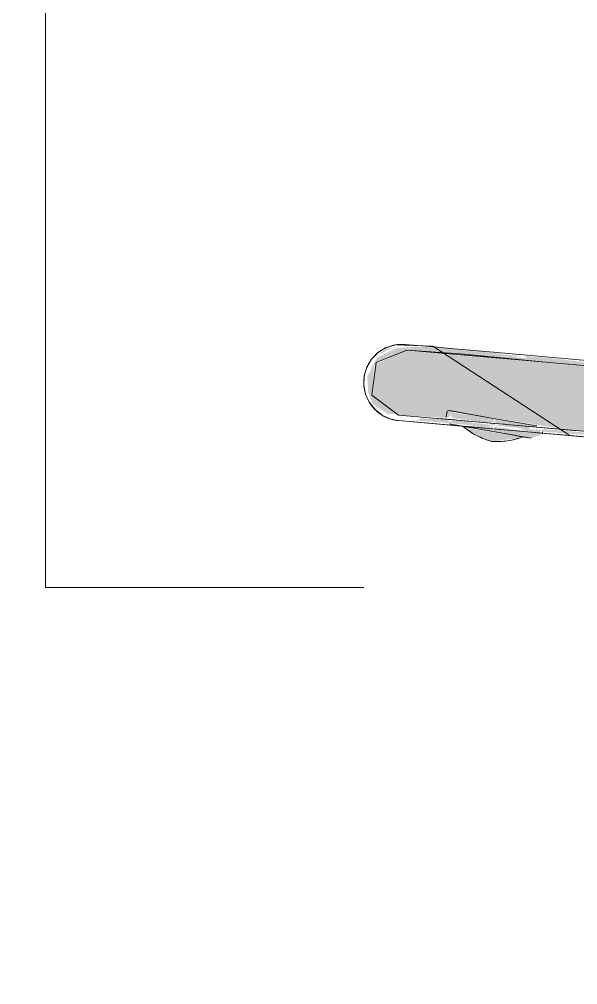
# Model space of a CAD drawing. Header units: millimetres. Extents: x 10406 to 76706, y -2377 to 12445.
# Drawn here: x 39071.6 to 39173.9, y 9100 to 9276.9 of the extents above; entities that cross this region are included whole.
import ezdxf

# ---------------------------------------------------------------- set-up
doc = ezdxf.new("R2010")
doc.units = ezdxf.units.MM
for name, color, linetype, lineweight in [('0-1', 7, 'Continuous', 9), ('A-WALL-PATT', 7, 'Continuous', 9), ('P-SANR-FIXT', 7, 'Continuous', 9), ('P-SANR-FIXT-IDEN', 7, 'Continuous', 9)]:
    doc.layers.add(name, color=color, linetype=linetype, lineweight=lineweight)
doc.layers.add('0-2', color=7, linetype='Continuous', lineweight=9, transparency=0.7)

# ---------------------------------------------------------------- blocks, each defined once
blk = doc.blocks.new('смеситель для раковины - Default-30615600-Развертка 3_02-1')
at = {"layer": '0-2'}
h = blk.add_hatch(color=256, dxfattribs=at)
h.paths.add_polyline_path([(24659.36, 9198.46), (24659.36, 9199.4), (24628.24, 9201.84), (24628.57, 9201.68), (24628.44, 9201.44), (24628.57, 9201.36), (24638.48, 9200.62), (24638.72, 9200.83), (24641.64, 9200.4), (24642.76, 9200.42), (24642.76, 9200.23), (24642.76, 9200), (24649.14, 9199.44), (24657.03, 9198.69), (24657.11, 9198.75), (24659.35, 9198.46)])
h.paths.add_polyline_path([(24654.15, 9199.03), (24653.94, 9199.31), (24654.75, 9199.29), (24654.68, 9199.11), (24654.26, 9199.04)])
h.paths.add_polyline_path([(24611.55, 9202.8), (24611.44, 9202.88), (24611.44, 9202.81)])
h.paths.add_polyline_path([(24611.53, 9202.91), (24611.39, 9203.6), (24606.2, 9203.8), (24605.92, 9203.49), (24604.98, 9203.46), (24611.44, 9202.92)])
h.paths.add_polyline_path([(24601.96, 9203.66), (24601.55, 9203.92), (24601.68, 9203.75)])
h.paths.add_polyline_path([(24597.37, 9208.01), (24597.11, 9208.01), (24597.37, 9208.01)])
h.paths.add_polyline_path([(24672.09, 9210.72), (24672.09, 9210.54), (24671.23, 9210.62)])
h.paths.add_polyline_path([(24669.1, 9211.17), (24669, 9211.42), (24669.03, 9211.18)])
h.paths.add_polyline_path([(24635.97, 9214.17), (24635.63, 9214.38), (24635.14, 9214.38)])
h.paths.add_polyline_path([(24625.25, 9215.23), (24625.95, 9214.82), (24622.83, 9215.11), (24624.02, 9215.19), (24624.41, 9215.2)])
h.paths.add_polyline_path([(24604.06, 9216.89), (24603.5, 9217.04), (24603.97, 9216.89)])
h.paths.add_polyline_path([(24598.51, 9215.16), (24597.83, 9214.56), (24598.46, 9215.1)])
h.paths.add_polyline_path([(24597.09, 9212.69), (24598.55, 9214.21), (24603.89, 9216.31), (24706.12, 9207.57), (24710.16, 9208.25), (24709.84, 9208.34), (24705.25, 9208.32), (24679.52, 9210.59), (24678.68, 9210.74), (24674.38, 9210.72), (24673.86, 9210.62), (24669.1, 9211.17), (24655.54, 9212.63), (24655.54, 9212.47), (24652.67, 9212.69), (24648.12, 9213.22), (24638.7, 9213.78), (24631.85, 9214.63), (24630.22, 9214.82), (24621.05, 9215.53), (24621.05, 9215.64), (24616.37, 9216.17), (24608.98, 9216.84), (24605.92, 9216.9), (24602.11, 9216.73), (24601.43, 9216.48), (24598.33, 9214.92), (24597.27, 9213.07)])
h.paths.add_polyline_path([(24600.29, 9204.62), (24601.13, 9204.59), (24601.96, 9204.62), (24597.37, 9208.01), (24597.83, 9213.64), (24596.51, 9211.53), (24596.69, 9208.68), (24597.54, 9206.45), (24598.3, 9205.85), (24600.29, 9204.62)])
h.paths.add_polyline_path([(24697.12, 9208.44), (24695.57, 9208.49), (24695.21, 9208.73), (24695.22, 9208.86), (24696.62, 9208.55)])
h.paths.add_polyline_path([(24700.21, 9208.39), (24702.01, 9208.24), (24700.56, 9208.36)])
h.paths.add_polyline_path([(24700.56, 9208.18), (24698.71, 9208.45), (24699.75, 9208.44), (24700.54, 9208.19)])
h.paths.add_polyline_path([(24642.2, 9213.78), (24641.3, 9213.98), (24641.9, 9213.82)])
h.paths.add_polyline_path([(24633.9, 9213.97), (24630.53, 9214.62), (24631.85, 9214.38), (24633.32, 9214.09)])
h.paths.add_polyline_path([(24618.33, 9215.84), (24613.31, 9216.27), (24617.52, 9215.92), (24617.98, 9215.88)])
h.paths.add_polyline_path([(24605.92, 9216.9), (24605.16, 9217.09), (24605.35, 9216.95)])
for points in [[(24746.74, 9100), (24747.25, 9100), (24730.6, 9209.31), (24710.34, 9206.1), (24710.23, 9207.66), (24702.19, 9207.73), (24603.5, 9216.2), (24598.1, 9213.72), (24597.56, 9207.87), (24602.5, 9204.38), (24611.32, 9203.85), (24611.43, 9204.01), (24611.71, 9204.24), (24611.71, 9204.32), (24611.94, 9204.65), (24611.79, 9204.9), (24612.98, 9204.97), (24633.16, 9201.7), (24689.18, 9196.6), (24702.42, 9193.27), (24715.07, 9186.66), (24724.82, 9177.87), (24732.36, 9165.85), (24739.14, 9142.27), (24746.67, 9100)], [(24599.7, 9216.44), (24601.39, 9217.12), (24600.02, 9216.57), (24599.73, 9216.46)], [(24619.27, 9199.57), (24624.27, 9200.14), (24625.08, 9200.4), (24614.45, 9202.05), (24616.86, 9200.55), (24619.06, 9199.66)], [(24619.85, 9202.86), (24619.62, 9202.88), (24619.84, 9202.86)], [(24624.11, 9201.76), (24623.89, 9201.81), (24623.97, 9201.78)], [(24624.47, 9202.45), (24624.09, 9202.49), (24624.39, 9202.46)]]:
    blk.add_hatch(color=256, dxfattribs=at).paths.add_polyline_path(points)
h = blk.add_hatch(color=256, dxfattribs=at)
h.paths.add_polyline_path([(24601.7, 9203.74), (24600.58, 9204.12), (24601.55, 9203.78)])
h.paths.add_polyline_path([(24600.5, 9204.42), (24599.42, 9205.07), (24600.36, 9204.48)])
h.paths.add_polyline_path([(24598.29, 9205.07), (24598.05, 9205.33), (24598.29, 9205.07)])
h.paths.add_polyline_path([(24598.57, 9215.32), (24599.27, 9215.87), (24598.65, 9215.39)])
h.paths.add_polyline_path([(24598.53, 9215.48), (24600.19, 9216.28), (24601.94, 9216.85), (24600.07, 9216.53), (24599.21, 9216.08), (24598.55, 9215.51)])
h = blk.add_hatch(color=256, dxfattribs=at)
h.paths.add_polyline_path([(24598.21, 9205.51), (24600.06, 9204.76), (24598.08, 9205.69), (24598.14, 9205.6)])
h.paths.add_polyline_path([(24600.58, 9204.12), (24600.47, 9204.4), (24600.48, 9204.17)])
h.paths.add_polyline_path([(24598.29, 9215.21), (24599.27, 9215.9), (24598.34, 9215.27)])
h.paths.add_polyline_path([(24598.77, 9215.4), (24600.19, 9216.28), (24599.27, 9215.87), (24599.01, 9215.62)])
h = blk.add_hatch(color=256, dxfattribs=at)
h.paths.add_polyline_path([(24597.34, 9206.45), (24596.65, 9207.81), (24597.25, 9206.5)])
h.paths.add_polyline_path([(24708.49, 9207.63), (24710.28, 9207.91), (24710.1, 9208.04), (24708.24, 9207.64)])
h.paths.add_polyline_path([(24710.29, 9207.66), (24713.97, 9208.05), (24710.29, 9207.67)])
h.paths.add_polyline_path([(24712.02, 9208.27), (24712.33, 9208.27), (24712.04, 9208.27)])
h.paths.add_polyline_path([(24596.05, 9211.19), (24596.28, 9212.09), (24596.05, 9211.18)])
h.paths.add_polyline_path([(24597.13, 9214.01), (24597.59, 9214.42), (24597.15, 9214.04)])
h = blk.add_hatch(color=256, dxfattribs=at)
h.paths.add_polyline_path([(24653.88, 9199.88), (24653.78, 9199.89), (24653.88, 9199.88)])
h.paths.add_polyline_path([(24611.64, 9203.58), (24611.43, 9203.6), (24611.48, 9203.59)])
h.paths.add_polyline_path([(24608.58, 9203.84), (24607.38, 9203.95), (24608.56, 9203.85)])
h.paths.add_polyline_path([(24706.73, 9207.65), (24705.25, 9207.72), (24706.52, 9207.65)])
h = blk.add_hatch(color=256, dxfattribs=at)
h.paths.add_polyline_path([(24618.93, 9202.02), (24618.1, 9202.22), (24618.62, 9202.05)])
h.paths.add_polyline_path([(24611.77, 9202.89), (24612.86, 9202.69), (24612.18, 9202.84)])
h.paths.add_polyline_path([(24618.62, 9202.18), (24618.65, 9202.34), (24619.68, 9202.55), (24615.4, 9203.02), (24614.91, 9203.29), (24611.44, 9203.31), (24611.77, 9202.89), (24617.36, 9202.34), (24618.54, 9202.19)])
h.paths.add_polyline_path([(24616.02, 9203.2), (24611.44, 9203.76), (24612.18, 9203.53), (24615.74, 9203.22)])
h = blk.add_hatch(color=256, dxfattribs=at)
h.paths.add_polyline_path([(24618.13, 9203.01), (24619.89, 9203.13), (24619.73, 9203.78), (24611.79, 9204.9), (24611.94, 9204.65), (24612.06, 9204.52), (24611.71, 9204.24), (24612.37, 9203.84), (24617.59, 9203.06)])
h.paths.add_polyline_path([(24619.79, 9202.53), (24619.65, 9202.88), (24619.12, 9202.65), (24619.73, 9202.54)])
h = blk.add_hatch(color=256, dxfattribs=at)
h.paths.add_polyline_path([(24628.46, 9201.37), (24628.29, 9201.48), (24628.39, 9201.38)])
h.paths.add_polyline_path([(24627.64, 9202.18), (24627.45, 9202.42), (24620, 9203.73), (24619.95, 9202.85), (24627.62, 9202.18)])
h.paths.add_polyline_path([(24625.92, 9201.84), (24626.65, 9202.1), (24625.41, 9202.31), (24623.08, 9202.58), (24619.8, 9202.61), (24619.89, 9202.51), (24624.89, 9201.91), (24625.79, 9201.85)])
h = blk.add_hatch(color=256, dxfattribs=at)
h.paths.add_polyline_path([(24614.3, 9202.77), (24612.63, 9203.04), (24614.1, 9202.8)])
h.paths.add_polyline_path([(24619.58, 9201.37), (24619.46, 9202.28), (24613.62, 9202.42), (24619.46, 9201.39)])
h.paths.add_polyline_path([(24619.76, 9202.37), (24619.49, 9202.45), (24619.73, 9202.38)])
h = blk.add_hatch(color=256, dxfattribs=at)
h.paths.add_polyline_path([(24620.96, 9202.19), (24620.74, 9202.37), (24620.78, 9202.22)])
h.paths.add_polyline_path([(24626.53, 9200.14), (24628.39, 9200.83), (24628.39, 9201.02), (24619.74, 9202.27), (24619.73, 9201.34), (24625.75, 9200.28)])
h = blk.add_hatch(color=256, dxfattribs=at)
h.paths.add_polyline_path([(24628.57, 9200.98), (24628.22, 9201.39), (24628.38, 9201.63), (24628.09, 9201.66), (24625.67, 9201.86), (24624.18, 9201.76), (24628.39, 9201.02)])
h.paths.add_polyline_path([(24628.34, 9201.69), (24628.33, 9201.71), (24627.65, 9201.74)])
h.paths.add_polyline_path([(24626.7, 9202.08), (24626.2, 9202.3), (24626.65, 9202.1)])
h.paths.add_polyline_path([(24624.78, 9202.1), (24623.08, 9202.33), (24624.18, 9202.17)])
at = {"layer": '0-1'}
for p, q in [((24611.19, 9205.13), (24611, 9204.08)), ((24628.57, 9200.98), (24628.64, 9201.35)), ((24659.39, 9198.38), (24633.62, 9200.64))]:
    blk.add_line(p, q, dxfattribs=at)
at = {"layer": '0-1', "flags": 128}
blk.add_lwpolyline([(24600.86, 9203.65), (24599.32, 9204.32), (24598.01, 9205.34), (24596.93, 9206.68), (24596.22, 9208.19), (24595.9, 9209.86), (24595.98, 9211.53), (24596.45, 9213.16), (24597.3, 9214.61), (24598.47, 9215.83), (24599.89, 9216.72), (24601.51, 9217.26), (24608.55, 9217.01), (24633.62, 9200.64)], dxfattribs=at)
at = {"layer": 'P-SANR-FIXT'}
for p, q in [((24598.14, 9214.04), (24603.78, 9216.31)), ((24603.5, 9217.32), (24608.73, 9216.87)), ((24608.73, 9216.87), (24603.5, 9217.32)), ((24603.78, 9216.31), (24613.55, 9215.63)), ((24608.73, 9216.87), (24611.75, 9216.6)), ((24611.75, 9216.6), (24608.73, 9216.87)), ((24611.75, 9216.6), (24617.52, 9216.1)), ((24617.52, 9216.1), (24611.75, 9216.6)), ((24617.52, 9216.1), (24619.66, 9215.91)), ((24619.66, 9215.91), (24617.52, 9216.1)), ((24613.66, 9215.62), (24629.18, 9214.09)), ((24597.37, 9208.01), (24598.14, 9214.04)), ((24629.18, 9214.09), (24665.12, 9210.93)), ((24602.25, 9204.4), (24597.37, 9208.01)), ((24608.59, 9203.84), (24602.26, 9204.4)), ((24610.4, 9203.69), (24608.61, 9203.84)), ((24612.53, 9203.5), (24610.48, 9203.68)), ((24612.39, 9205.07), (24611.25, 9205.27)), ((24611.25, 9205.27), (24620, 9203.73)), ((24620, 9203.73), (24612.39, 9205.07)), ((24620, 9203.73), (24627.61, 9202.39)), ((24627.61, 9202.39), (24620, 9203.73)), ((24611.56, 9202.78), (24613.89, 9202.37)), ((24619.58, 9201.37), (24611.56, 9202.78)), ((24612.89, 9203.47), (24612.67, 9203.49)), ((24619.7, 9202.87), (24613.07, 9203.45)), ((24613.91, 9202.37), (24615.57, 9202.07)), ((24614.08, 9202.34), (24615.46, 9202.09)), ((24615.46, 9202.09), (24614.08, 9202.34)), ((24614.1, 9202.33), (24615.57, 9202.07)), ((24615.57, 9202.07), (24614.1, 9202.33)), ((24615.68, 9202.05), (24619.58, 9201.37)), ((24615.7, 9202.05), (24623.47, 9200.68)), ((24615.7, 9202.05), (24619.58, 9201.37)), ((24623.47, 9200.68), (24615.7, 9202.05)), ((24619.58, 9201.37), (24615.7, 9202.05)), ((24621.68, 9202.7), (24619.7, 9202.87)), ((24622.44, 9202.63), (24621.91, 9202.68)), ((24635.01, 9201.53), (24622.68, 9202.61)), ((24619.58, 9201.37), (24623.48, 9200.68)), ((24626.53, 9200.14), (24619.58, 9201.37)), ((24619.58, 9201.37), (24623.47, 9200.68)), ((24623.47, 9200.68), (24619.58, 9201.37)), ((24621.59, 9201.69), (24627.4, 9201.18)), ((24623.6, 9200.66), (24625.27, 9200.36)), ((24623.6, 9200.66), (24625.08, 9200.4)), ((24625.08, 9200.4), (24623.6, 9200.66)), ((24623.7, 9200.64), (24625.08, 9200.4)), ((24625.08, 9200.4), (24623.7, 9200.64)), ((24625.27, 9200.36), (24626.53, 9200.14)), ((24627.66, 9201.16), (24628.55, 9201.08))]:
    blk.add_line(p, q, dxfattribs=at)
at = {"layer": 'P-SANR-FIXT', "flags": 128}
for points in [[(24708.07, 9207.54), (24705.37, 9207.46), (24679.97, 9209.63), (24629.18, 9214.09), (24603.78, 9216.31), (24598.14, 9214.04), (24597.37, 9208.01), (24602.25, 9204.4), (24608.61, 9203.84), (24659.44, 9199.4)], [(24619.66, 9215.91), (24636.77, 9214.41), (24670.05, 9211.5), (24685.36, 9210.16)], [(24685.36, 9210.16), (24670.05, 9211.5), (24636.77, 9214.41), (24619.66, 9215.91)], [(24602.28, 9203.38), (24608.62, 9202.82), (24614.1, 9202.34)], [(24654.68, 9198.79), (24647.97, 9199.38), (24636.55, 9200.38), (24625.12, 9201.38), (24613.7, 9202.38), (24602.28, 9203.38)], [(24614.1, 9202.34), (24614.97, 9202.27), (24621.32, 9201.71)], [(24628.55, 9201.08), (24634.01, 9200.6), (24640.35, 9200.05), (24646.7, 9199.49), (24653.05, 9198.93), (24654.68, 9198.79)]]:
    blk.add_lwpolyline(points, dxfattribs=at)
at = {"layer": 'P-SANR-FIXT'}
for centre, start, end in [((24622.88, 9212.58), 229.433, 254.4741), ((24622.88, 9212.58), 229.433, 241.9104), ((24622.88, 9212.58), 241.9104, 254.4741), ((24620.32, 9213.03), 265.5259, 290.6533), ((24620.32, 9213.03), 278.0896, 290.6533), ((24620.32, 9213.03), 265.5259, 278.0896)]:
    blk.add_arc(centre, 13.5, start, end, dxfattribs=at)
for points in [[(24598.55, 9215.85), (24598.66, 9215.93), (24598.77, 9216.01), (24598.88, 9216.09)], [(24599.27, 9216.34), (24599.39, 9216.41), (24599.51, 9216.48), (24599.63, 9216.54)], [(24599.63, 9216.54), (24599.51, 9216.48), (24599.39, 9216.41), (24599.27, 9216.34)], [(24602.06, 9217.3), (24602.41, 9217.34), (24602.75, 9217.36), (24603.1, 9217.35)], [(24603.1, 9217.35), (24602.75, 9217.36), (24602.41, 9217.34), (24602.06, 9217.3)], [(24603.1, 9217.35), (24603.23, 9217.34), (24603.37, 9217.33), (24603.5, 9217.32)], [(24603.5, 9217.32), (24603.37, 9217.33), (24603.23, 9217.34), (24603.1, 9217.35)], [(24597.6, 9214.93), (24597.37, 9214.67), (24597.16, 9214.39), (24596.98, 9214.1)], [(24598.06, 9215.42), (24597.96, 9215.32), (24597.86, 9215.22), (24597.76, 9215.11)], [(24596.44, 9213.07), (24596.35, 9212.86), (24596.27, 9212.65), (24596.21, 9212.43)], [(24596.61, 9213.44), (24596.55, 9213.32), (24596.49, 9213.2), (24596.44, 9213.07)], [(24596.61, 9213.44), (24596.68, 9213.59), (24596.76, 9213.74), (24596.85, 9213.88)], [(24596.85, 9213.88), (24596.76, 9213.74), (24596.68, 9213.59), (24596.61, 9213.44)], [(24596.11, 9212.09), (24596.08, 9211.98), (24596.05, 9211.87), (24596.03, 9211.75)], [(24595.91, 9209.86), (24595.92, 9209.61), (24595.95, 9209.37), (24596, 9209.12)], [(24596, 9209.12), (24596.02, 9209), (24596.04, 9208.89), (24596.07, 9208.77)], [(24596.07, 9208.77), (24596.23, 9208.06), (24596.51, 9207.37), (24596.89, 9206.74)], [(24596.89, 9206.74), (24597.01, 9206.54), (24597.14, 9206.35), (24597.28, 9206.16)], [(24597.28, 9206.16), (24597.46, 9205.92), (24597.65, 9205.7), (24597.86, 9205.49)], [(24598.3, 9205.07), (24598.14, 9205.2), (24598, 9205.34), (24597.86, 9205.49)], [(24597.86, 9205.49), (24598, 9205.34), (24598.14, 9205.2), (24598.3, 9205.07)], [(24598.7, 9204.74), (24598.56, 9204.85), (24598.43, 9204.95), (24598.3, 9205.07)], [(24598.3, 9205.07), (24598.39, 9204.98), (24598.49, 9204.9), (24598.59, 9204.82)], [(24598.59, 9204.82), (24598.82, 9204.65), (24599.05, 9204.49), (24599.3, 9204.34)], [(24600.65, 9203.72), (24600.91, 9203.63), (24601.17, 9203.56), (24601.44, 9203.5)], [(24601.44, 9203.5), (24601.72, 9203.44), (24602, 9203.4), (24602.28, 9203.38)]]:
    blk.add_open_spline(points, degree=3, dxfattribs=at)
for points, knots in [([(24599.63, 9216.54), (24600.16, 9216.82), (24600.97, 9217.12), (24601.81, 9217.27), (24602.06, 9217.3)], [0.8184945, 0.8184945, 0.8184945, 0.8184945, 0.9, 0.9347654, 0.9347654, 0.9347654, 0.9347654]), ([(24602.06, 9217.3), (24601.81, 9217.27), (24600.97, 9217.12), (24600.16, 9216.82), (24599.63, 9216.54)], [0.0652432, 0.0652432, 0.0652432, 0.0652432, 0.1, 0.1815061, 0.1815061, 0.1815061, 0.1815061]), ([(24596.98, 9214.1), (24597.16, 9214.39), (24597.58, 9214.95), (24598.07, 9215.44), (24598.33, 9215.67)], [0.65265966, 0.65265966, 0.65265966, 0.65265966, 0.7, 0.74729164, 0.74729164, 0.74729164, 0.74729164]), ([(24596.21, 9212.43), (24596.27, 9212.65), (24596.4, 9212.99), (24596.55, 9213.32), (24596.61, 9213.44)], [0.5687345, 0.5687345, 0.5687345, 0.5687345, 0.6, 0.6180938, 0.6180938, 0.6180938, 0.6180938]), ([(24596, 9209.12), (24595.89, 9209.72), (24595.84, 9210.73), (24596.01, 9211.72), (24596.11, 9212.09)], [0.4164041, 0.4164041, 0.4164041, 0.4164041, 0.5, 0.5526971, 0.5526971, 0.5526971, 0.5526971]), ([(24596.03, 9211.75), (24595.98, 9211.49), (24595.9, 9210.93), (24595.88, 9210.37), (24595.89, 9210.08)], [0.46313289, 0.46313289, 0.46313289, 0.46313289, 0.5, 0.53950387, 0.53950387, 0.53950387, 0.53950387]), ([(24597.86, 9205.49), (24597.49, 9205.87), (24596.71, 9206.87), (24596.19, 9208.17), (24596.02, 9209), (24596, 9209.12)], [0.2276481, 0.2276481, 0.2276481, 0.2276481, 0.3, 0.4, 0.4164041, 0.4164041, 0.4164041, 0.4164041]), ([(24602.28, 9203.38), (24601.55, 9203.44), (24600.28, 9203.76), (24599.15, 9204.41), (24598.7, 9204.74)], [0, 0, 0, 0, 0.1, 0.1765546, 0.1765546, 0.1765546, 0.1765546]), ([(24599.3, 9204.34), (24599.57, 9204.18), (24599.95, 9203.98), (24600.35, 9203.83), (24600.45, 9203.79)], [0.85641223, 0.85641223, 0.85641223, 0.85641223, 0.9, 0.9145355, 0.9145355, 0.9145355, 0.9145355])]:
    blk.add_open_spline(points, degree=3, knots=knots, dxfattribs=at)

msp = doc.modelspace()

# ---------------------------------------------------------------- hatches: boundary and pattern name
at = {"layer": 'A-WALL-PATT'}
h = msp.add_hatch(dxfattribs=at)
h.set_pattern_fill('FP_13', color=256, style=0, pattern_type=2)
h.set_pattern_definition([(90, (39345.56, 8400), (-300, 2e-14), []), (180, (39345.56, 8400), (-4e-14, -300), [])])
h.paths.add_polyline_path([(39153.81, 9216.24), (39154.31, 9215.96), (39154.71, 9216.11)])
h.paths.add_polyline_path([(39170.04, 9214.61), (39169.29, 9214.43), (39169.38, 9214.25), (39170.42, 9214.48)])
h.paths.add_polyline_path([(39174.82, 9214.17), (39174.48, 9214.38), (39175.7, 9214.25)])
h.paths.add_polyline_path([(39205.84, 9211.58), (39206.12, 9211.39), (39205.86, 9211.58)])
h.paths.add_polyline_path([(39229.34, 9229.19), (39230.13, 9229.19), (39229.73, 9229.36)])
h.paths.add_polyline_path([(39176.72, 9245.54), (39174.86, 9243.71), (39175.04, 9243.12), (39175.04, 9243.44), (39175.09, 9243.95), (39176.38, 9245.02), (39176.69, 9245.26), (39176.71, 9245.39)])
h.paths.add_polyline_path([(38589.85, 8400), (38654.85, 8400), (38664.2, 8565.01), (38669.85, 8670), (38849.85, 8670), (38859.71, 8488.94), (38864.85, 8400), (38946.62, 8400), (38945.23, 8400.37), (39045.56, 8427.32), (39045.56, 8500), (38890.06, 8500.25), (38890.06, 8876.55), (38793.39, 8879.2), (38793.39, 9096.82), (38890.06, 9096.82), (38890.06, 9100), (39263.35, 9100.16), (39252.41, 9160.67), (39248.03, 9173.1), (39239.59, 9183.7), (39226.4, 9191.81), (39212.35, 9196.25), (39203.73, 9197.83), (39203.65, 9198.13), (39198.2, 9198.57), (39198.05, 9198.48), (39191.58, 9199.03), (39181.61, 9200.23), (39181.61, 9200.42), (39180.49, 9200.4), (39177.32, 9200.53), (39174.59, 9200.67), (39167.39, 9201.09), (39167.24, 9200.83), (39166.21, 9200.34), (39165.38, 9200.14), (39163.93, 9200.4), (39161.07, 9199.66), (39157.84, 9199.66), (39155.22, 9200.76), (39152.14, 9202.48), (39147.45, 9203.15), (39144.76, 9203.49), (39144.77, 9203.78), (39143.83, 9203.95), (39140.07, 9204.12), (39141.1, 9203.38), (39138.9, 9204.08), (39136.99, 9205.23), (39135.56, 9207.08), (39135.12, 9208.24), (39134.73, 9210.04), (39135.16, 9212.69), (39135.96, 9214.25), (39137.76, 9216.08), (39139.22, 9216.89), (39140.48, 9217.17), (39142.05, 9217.2), (39144.01, 9217.09), (39147.83, 9216.84), (39171.2, 9214.65), (39171.9, 9214.61), (39178.16, 9213.68), (39183.36, 9213.25), (39187.07, 9213.21), (39190.74, 9212.82), (39194.55, 9212.47), (39194.78, 9212.58), (39202.82, 9211.77), (39202.96, 9211.93), (39208.16, 9211.39), (39208.16, 9211.15), (39213.84, 9210.79), (39213.06, 9211.05), (39215.64, 9210.84), (39218.82, 9210.46), (39218.38, 9210.34), (39219.07, 9210.08), (39220.37, 9210.01), (39224.21, 9209.72), (39225.26, 9209.73), (39225.26, 9209.93), (39226.83, 9209.89), (39248.25, 9208.31), (39248.92, 9208.47), (39248.69, 9209.09), (39250.94, 9209.75), (39250.92, 9212.06), (39249.83, 9212.04), (39248.89, 9210.99), (39247.39, 9212.55), (39247.39, 9212.84), (39248.23, 9212.94), (39248.23, 9213.13), (39247.82, 9213.46), (39246.97, 9213.76), (39246.87, 9214.6), (39245.94, 9215.44), (39244.19, 9217.01), (39244.49, 9217.01), (39244.73, 9217.21), (39244.95, 9217.65), (39243.83, 9218.42), (39242.98, 9218.89), (39240.73, 9220.8), (39240.45, 9220.82), (39240.18, 9221.44), (39240.34, 9221.66), (39240.34, 9221.89), (39239.83, 9222.31), (39239.2, 9222.38), (39238.76, 9222.74), (39238.76, 9223.02), (39239.09, 9223.13), (39237.1, 9224.13), (39236.28, 9224.58), (39235.85, 9225.02), (39235.29, 9225.54), (39235.53, 9225.82), (39233.55, 9226.61), (39233.55, 9226.9), (39232.67, 9227.2), (39232.13, 9227.6), (39228.14, 9229.99), (39227.91, 9230.36), (39225.6, 9230.97), (39226.23, 9230.91), (39225.45, 9231.35), (39225.45, 9231.59), (39226.58, 9231.61), (39227.3, 9231.73), (39225.73, 9232.36), (39223.68, 9233.03), (39221.49, 9234.01), (39214.36, 9236.27), (39214.15, 9236.49), (39209.83, 9237.29), (39198.31, 9239.34), (39198.71, 9239.58), (39198.07, 9239.67), (39196.7, 9239.59), (39188.95, 9240.42), (39188.94, 9240.34), (39175.88, 9241.75), (39175.03, 9242.33), (39174.54, 9243.73), (39175.04, 9244.73), (39175.82, 9245.34), (39176.8, 9245.53), (39270.03, 9236.27), (39270.25, 9236.43), (39268.37, 9347.88), (39268.87, 9348.38), (39289.51, 9348.38), (39289.51, 9361.51), (39290.01, 9362.01), (39295.58, 9362.25), (39296.25, 9362.92), (39296.49, 9363.83), (39296.43, 9372.85), (39294.81, 9372.85), (39294.31, 9373.35), (39294.31, 9386.84), (39253.87, 9386.84), (39253.87, 9392.77), (39294.31, 9392.77), (39294.31, 9395.64), (39294.81, 9396.14), (39299.58, 9396.69), (39304.37, 9396.85), (39312.26, 9396.34), (39313.94, 9396.14), (39314.44, 9395.64), (39314.44, 9373.35), (39313.94, 9372.85), (39312.26, 9372.85), (39312.5, 9362.92), (39313.17, 9362.25), (39314.08, 9362.01), (39318.74, 9362.01), (39319.24, 9361.51), (39319.24, 9348.38), (39339.87, 9348.38), (39340.37, 9347.88), (39340.58, 9348.52), (39341.22, 9349.02), (39341, 9349.25), (39340.5, 9349.75), (39340.66, 9352.6), (39341.56, 9353.2), (39341.56, 10200), (38589.85, 10200), (38589.85, 8879)])
h.paths.add_polyline_path([(39341.56, 9100), (39341.56, 9308.35), (39340.58, 9309.33), (39340.58, 9337.91), (39341.56, 9339.51), (39340.37, 9339.1), (39340.37, 9217.95), (39339.87, 9217.45), (39286.56, 9217.45), (39287.6, 9215.59), (39289.62, 9215.76), (39289.76, 9213.92), (39290.33, 9213.77), (39307.62, 9108.69), (39309.02, 9100), (39322.31, 9100)])
h.paths.add_polyline_path([(39193, 9199.03), (39193.14, 9199.34), (39191.95, 9199.23), (39192.27, 9199.11)])
h.paths.add_polyline_path([(39171.72, 9201.35), (39171.72, 9201.51), (39171.24, 9201.46)])
h.paths.add_polyline_path([(39148.44, 9203.59), (39146.93, 9203.8), (39148.03, 9203.63), (39148.36, 9203.6)])
h.paths.add_polyline_path([(39235.97, 9208.44), (39239.37, 9208.2), (39238.52, 9208.45), (39236.99, 9208.41)])
h.paths.add_polyline_path([(39234.69, 9208.29), (39235.18, 9208.61), (39234.03, 9208.7), (39234.48, 9208.44)])
h.paths.add_polyline_path([(39244.22, 9207.46), (39243.36, 9207.55), (39142.35, 9216.21), (39142.83, 9216.3), (39243.95, 9207.48)])
h.paths.add_polyline_path([(39136.09, 9207.53), (39135.85, 9208.99), (39136.08, 9207.57)])
h.paths.add_polyline_path([(39244.97, 9207.82), (39243.36, 9207.98), (39244.91, 9207.82)])
h.paths.add_polyline_path([(39248.95, 9208.13), (39247.54, 9208.24), (39248.69, 9208.13)])
h.paths.add_polyline_path([(39211.96, 9210.46), (39210.94, 9210.72), (39210.94, 9210.54)])
h.paths.add_polyline_path([(39191.91, 9212.3), (39189.79, 9212.69), (39190.42, 9212.46)])
h.paths.add_polyline_path([(39245.87, 9215.14), (39246.5, 9214.97), (39246.22, 9214.58), (39245.93, 9215.04)])
h.paths.add_polyline_path([(39245.93, 9214.43), (39245.64, 9215.16), (39245.88, 9215.03), (39245.93, 9214.44)])
h.paths.add_polyline_path([(39164.8, 9214.82), (39164.8, 9215.04), (39163.26, 9215.2), (39161.76, 9215.09), (39163.26, 9214.83)])
h.paths.add_polyline_path([(39142.82, 9216.73), (39142.63, 9216.89), (39142.69, 9216.74)])
h.paths.add_polyline_path([(39254.23, 9218.13), (39253.9, 9218.36), (39243.27, 9224.6), (39238.36, 9227.22), (39237.17, 9227.67), (39237.39, 9227.41), (39240.48, 9225.61), (39239.89, 9226.26), (39241.91, 9225.36), (39246.65, 9222.55), (39254.13, 9218.19)])
h.paths.add_polyline_path([(39242.68, 9218.56), (39242.45, 9219.17), (39242.77, 9218.82), (39242.7, 9218.63)])
h.paths.add_polyline_path([(39238.13, 9223.26), (39237.92, 9223.64), (39238.22, 9223.35)])
h.paths.add_polyline_path([(39233.5, 9229.09), (39232.5, 9229.94), (39231.46, 9230.53), (39230.25, 9230.73), (39230.82, 9230.32), (39232.95, 9229.36)])
h.paths.add_polyline_path([(39225.96, 9231.73), (39223.25, 9232.27), (39223.41, 9232.5), (39225.6, 9231.99), (39226.33, 9231.75)])
h.paths.add_polyline_path([(39225.07, 9232.79), (39225.07, 9233.09), (39225.02, 9232.81)])
h.paths.add_polyline_path([(39221.25, 9233.5), (39221.57, 9233.63), (39221.57, 9233.5)])
h.paths.add_polyline_path([(39221.75, 9233.76), (39219.47, 9234.01), (39217.38, 9234.66), (39217.3, 9234.8), (39221.64, 9233.8)])
h.paths.add_polyline_path([(39218.53, 9234.86), (39216.67, 9235.17), (39210.68, 9237.03), (39217.79, 9235.08), (39218.25, 9234.94)])
h.paths.add_polyline_path([(39206.36, 9238.11), (39203.94, 9238.73), (39201.76, 9238.91), (39201.8, 9238.73), (39205.24, 9238.21)])
h.paths.add_polyline_path([(39176.35, 9241.7), (39176.15, 9242.13), (39176.08, 9241.86), (39176.34, 9241.71)])

# ---------------------------------------------------------------- linework, layer by layer
at = {"layer": 'P-SANR-FIXT-IDEN'}
for p, q in [((39076.44, 9172.77), (39076.44, 9337.37)), ((39134.73, 9172.77), (39076.44, 9172.77))]:
    msp.add_line(p, q, dxfattribs=at)

# ---------------------------------------------------------------- block references
at = {"layer": 'P-SANR-FIXT'}
msp.add_blockref('смеситель для раковины - Default-30615600-Развертка 3_02-1', (14538.85, 0), dxfattribs=at)

doc.saveas('drawing.dxf')
